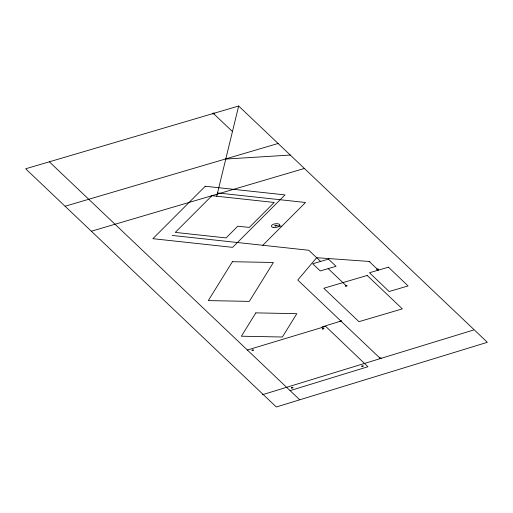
<?xml version="1.0" encoding="UTF-8"?>
<svg xmlns="http://www.w3.org/2000/svg" width="513" height="513" viewBox="0 0 513 513"><rect width="100%" height="100%" fill="white"/><g stroke="black" fill="none" stroke-linecap="round" stroke-linejoin="round"><path stroke-width="0.77" d="M216.723 196.222L238.667 106.018L487.35 342.306L276.315 406.982L25.65 168.783L238.667 106.018M262.791 245.272L305.524 202.488L217.518 192.933M321.933 326.916L340.959 321.087M262.464 394.709L473.499 330.032M290.089 390.617L367.924 366.737L325.684 326.358L247.362 350.013M65.08 206.252L278.097 143.48M91.365 231.228L304.389 168.463M225.765 159.049L290.281 155.061M369.995 261.508L316.649 257.699L297.771 280.04L380.422 358.587M275.641 225.605L281.765 226.271M172.24 235.441L308.832 250.273L320.593 261.444M213.44 113.469L232.453 131.54M369.174 261.45L378.337 270.152M328.153 268.626L346.224 285.799M49.319 161.807L299.752 399.8M232.408 261.707L208.297 300.599L249.292 301.387L273.403 262.496L232.408 261.707M255.846 312.879L241.373 336.214L282.374 337.009L296.841 313.667L255.846 312.879M205.251 186.251L152.874 238.692L232.607 247.349L284.991 194.908L205.251 186.251M211.933 195.703L175.279 232.402L226.079 237.917L237.788 226.188L249.273 227.439L274.218 202.462L211.933 195.703M328.487 259.123L312.706 263.772L320.259 270.954L336.041 266.305L328.487 259.123M367.186 275.468L323.793 288.255L358.953 321.664L402.346 308.877L367.186 275.468M388.444 267.183L369.495 272.749L389.13 291.506L408.079 285.94L388.444 267.183M379.844 358.6A0.859 0.372 -7.8 0 0 381.127 358.132A0.859 0.372 -7.8 0 0 379.844 357.946A0.859 0.372 -7.8 0 0 379.844 358.6M340.414 321.484A0.859 0.372 -7.8 0 0 341.696 321.016A0.859 0.372 -7.8 0 0 340.414 320.83A0.859 0.372 -7.8 0 0 340.414 321.484M213.01 113.848A0.859 0.372 -7.8 0 0 214.293 113.379A0.859 0.372 -7.8 0 0 213.01 113.193A0.859 0.372 -7.8 0 0 213.01 113.848M345.8 286.171A0.859 0.372 -7.8 0 0 347.077 285.703A0.859 0.372 -7.8 0 0 345.8 285.517A0.859 0.372 -7.8 0 0 345.8 286.171M322.639 329.013A0.859 0.372 -7.8 0 0 323.921 328.538A0.859 0.372 -7.8 0 0 322.639 328.358A0.859 0.372 -7.8 0 0 322.639 329.013M291.737 388.046A0.859 0.372 -7.8 0 0 293.019 387.578A0.859 0.372 -7.8 0 0 291.737 387.392A0.859 0.372 -7.8 0 0 291.737 388.046M362.075 366.487A0.859 0.372 -7.8 0 0 363.358 366.019A0.859 0.372 -7.8 0 0 362.075 365.833A0.859 0.372 -7.8 0 0 362.075 366.487M275.212 225.983A0.859 0.372 -7.8 0 0 276.494 225.515A0.859 0.372 -7.8 0 0 275.212 225.329A0.859 0.372 -7.8 0 0 275.212 225.983M252.3 350.565A0.859 0.372 -7.8 0 0 253.582 350.097A0.859 0.372 -7.8 0 0 252.3 349.911A0.859 0.372 -7.8 0 0 252.3 350.565M273.5 227.477A4.303 1.872 -7.8 0 0 279.912 225.136A4.303 1.872 -7.8 0 0 273.506 224.207A4.303 1.872 -7.8 0 0 273.5 227.477M377.145 269.774A0.859 0.372 -7.8 0 0 378.427 269.306A0.859 0.372 -7.8 0 0 377.145 269.12A0.859 0.372 -7.8 0 0 377.145 269.774"/></g></svg>
